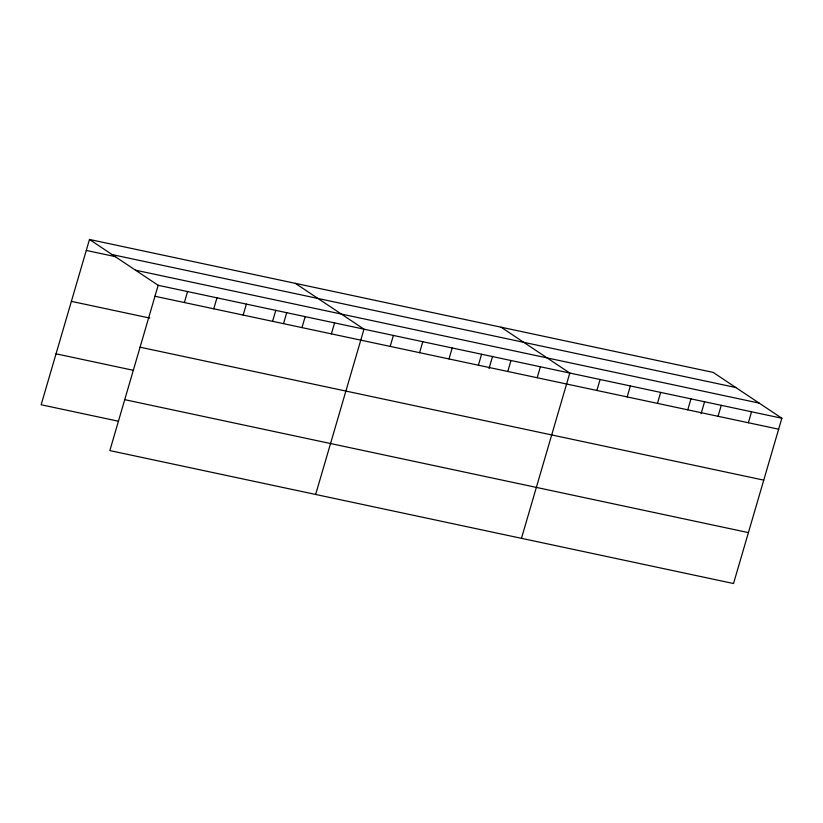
<?xml version="1.0" encoding="UTF-8"?>
<svg xmlns="http://www.w3.org/2000/svg" width="823" height="823" viewBox="0 0 823 823"><rect width="100%" height="100%" fill="white"/><g stroke="black" fill="none" stroke-linecap="round" stroke-linejoin="round"><path stroke-width="1.23" d="M89.481 239.472L158.17 285.303L109.84 450.593L733.519 583.528L781.85 418.238L713.16 372.408L89.481 239.472L41.15 404.762L118.327 421.211M184.362 302.535L187.572 291.568M213.764 308.8L216.974 297.833M243.166 315.065L246.375 304.109M272.567 321.33L275.777 310.374M283.585 323.408L286.774 312.493M301.979 327.605L305.179 316.639M331.381 333.871L334.58 322.904M315.651 494.458L363.982 329.169L295.303 283.338M390.184 346.401L393.384 335.445M419.586 352.666L422.785 341.71M448.988 358.941L452.187 347.975M478.389 365.206L481.589 354.24M489.047 368.488L492.586 356.359M507.791 371.471L510.99 360.505M537.193 377.736L540.392 366.78M521.463 538.335L569.794 373.045L501.114 327.215M596.891 390.462L600.09 379.496M627.177 396.923L630.387 385.956M657.474 403.373L660.674 392.417M687.761 409.833L690.97 398.867M701.093 413.681L704.642 401.562M718.057 416.294L721.267 405.328M748.354 422.744L751.553 411.788M112.154 254.595L735.834 387.53M86.281 250.429L115.683 256.704M135.507 270.181L759.187 403.116M158.17 285.303L781.85 418.238M154.961 296.27L778.64 429.205M71.385 301.362L149.786 318.069M140.075 347.193L763.754 480.138M56.046 353.828L133.223 370.278M124.726 399.659L748.405 532.604"/></g></svg>
